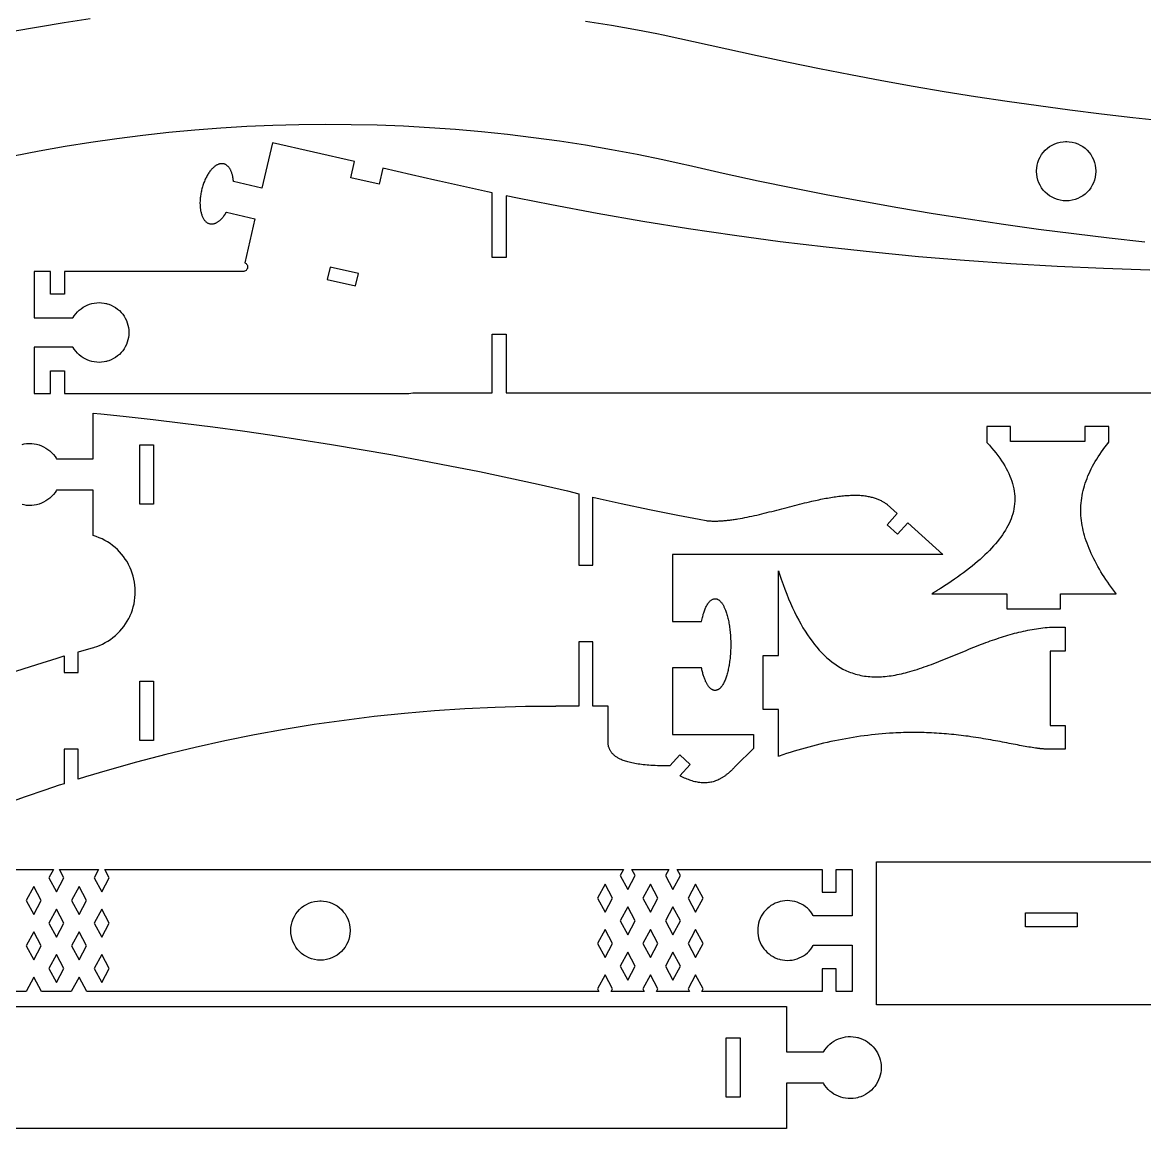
# Model space of a CAD drawing. Extents: x 0 to 398, y 0 to 295.
# Drawn here: x 108.5 to 257.1, y 0.3 to 146.8 of the extents above; entities that cross this region are included whole.
import ezdxf

# ---------------------------------------------------------------- set-up
doc = ezdxf.new("R2010")
doc.units = 0
doc.layers.get('0').update_dxf_attribs({"linetype": 'CONTINUOUS'})

msp = doc.modelspace()

# ---------------------------------------------------------------- linework, layer by layer
at = {"color": 0}
for points in [[(117.447, 147.214), (114.018, 146.706), (110.597, 146.144), (107.182, 145.531)], [(259.763, 133.677), (255.582, 134.124), (251.406, 134.609), (247.233, 135.13), (243.065, 135.687), (238.904, 136.281), (234.747, 136.912), (230.596, 137.578), (226.45, 138.282), (222.311, 139.021), (218.178, 139.797), (214.051, 140.608), (209.932, 141.457), (206.846, 142.115), (205.819, 142.342), (193.368, 145.076), (192.513, 145.246), (189.943, 145.728), (186.511, 146.328), (183.075, 146.874)], [(107.3, 129.101), (110.706, 129.759), (114.119, 130.361), (117.54, 130.907), (120.969, 131.396), (124.403, 131.828), (127.843, 132.204), (131.288, 132.524), (134.736, 132.788), (138.188, 132.994), (141.643, 133.145), (145.1, 133.238), (148.558, 133.275), (152.017, 133.256), (155.475, 133.18), (158.933, 133.047), (162.39, 132.858), (165.844, 132.611), (169.294, 132.308), (172.743, 131.949), (176.186, 131.532), (179.624, 131.059), (183.057, 130.529), (186.483, 129.942), (189.901, 129.298), (193.313, 128.597), (195.867, 128.036), (196.715, 127.84), (197.865, 127.573), (201.317, 126.796), (205.928, 125.796), (210.546, 124.84), (215.174, 123.929), (219.808, 123.061), (224.451, 122.237), (229.101, 121.458), (233.758, 120.722), (238.424, 120.032), (243.093, 119.385), (247.771, 118.783), (252.453, 118.225), (257.142, 117.712)], [(257.806, 113.954), (251.669, 114.151), (245.536, 114.426), (239.408, 114.78), (233.286, 115.211), (227.171, 115.72), (221.063, 116.307), (214.962, 116.972), (208.869, 117.715), (202.788, 118.535), (196.715, 119.433), (190.656, 120.409), (184.606, 121.462), (178.568, 122.592), (174.049, 123.488), (172.544, 123.8), (172.544, 115.619), (170.694, 115.619), (170.694, 124.187), (170.061, 124.321), (166.893, 125.006), (163.729, 125.711), (163.097, 125.856), (160.018, 126.565), (156.194, 127.449), (155.704, 125.325), (151.953, 126.191), (152.444, 128.316), (141.581, 130.827), (140.189, 124.802), (136.42, 125.672), (136.412, 125.781), (136.401, 125.888), (136.389, 125.994), (136.375, 126.097), (136.359, 126.199), (136.341, 126.299), (136.321, 126.397), (136.299, 126.493), (136.275, 126.587), (136.249, 126.678), (136.222, 126.768), (136.193, 126.855), (136.161, 126.939), (136.128, 127.021), (136.094, 127.101), (136.057, 127.177), (136.019, 127.251), (135.979, 127.322), (135.938, 127.391), (135.895, 127.456), (135.85, 127.519), (135.803, 127.578), (135.755, 127.634), (135.706, 127.687), (135.655, 127.736), (135.602, 127.782), (135.548, 127.825), (135.493, 127.864), (135.436, 127.9), (135.377, 127.932), (135.316, 127.961), (135.254, 127.985), (135.191, 128.005), (135.127, 128.021), (135.062, 128.033), (134.996, 128.042), (134.93, 128.045), (134.863, 128.046), (134.795, 128.042), (134.727, 128.034), (134.658, 128.022), (134.59, 128.007), (134.52, 127.987), (134.451, 127.964), (134.381, 127.938), (134.312, 127.907), (134.242, 127.873), (134.172, 127.836), (134.103, 127.795), (134.033, 127.75), (133.964, 127.702), (133.896, 127.65), (133.827, 127.595), (133.759, 127.537), (133.692, 127.475), (133.625, 127.411), (133.559, 127.343), (133.494, 127.271), (133.429, 127.197), (133.366, 127.119), (133.303, 127.038), (133.228, 126.936), (133.154, 126.829), (133.082, 126.718), (133.012, 126.603), (132.943, 126.485), (132.877, 126.363), (132.812, 126.238), (132.749, 126.11), (132.688, 125.979), (132.629, 125.845), (132.573, 125.709), (132.518, 125.571), (132.466, 125.431), (132.417, 125.289), (132.369, 125.145), (132.324, 125), (132.282, 124.853), (132.242, 124.706), (132.205, 124.557), (132.171, 124.408), (132.139, 124.258), (132.11, 124.108), (132.084, 123.958), (132.061, 123.809), (132.041, 123.659), (132.025, 123.51), (132.011, 123.362), (132.001, 123.214), (131.993, 123.068), (131.99, 122.923), (131.989, 122.793), (131.991, 122.665), (131.996, 122.538), (132.004, 122.413), (132.014, 122.291), (132.026, 122.17), (132.041, 122.052), (132.059, 121.935), (132.079, 121.821), (132.102, 121.71), (132.127, 121.601), (132.155, 121.495), (132.184, 121.392), (132.217, 121.292), (132.251, 121.195), (132.288, 121.101), (132.327, 121.01), (132.368, 120.923), (132.412, 120.839), (132.458, 120.759), (132.505, 120.682), (132.555, 120.61), (132.607, 120.541), (132.661, 120.477), (132.717, 120.417), (132.775, 120.361), (132.835, 120.309), (132.897, 120.262), (132.961, 120.22), (133.027, 120.182), (133.094, 120.149), (133.155, 120.125), (133.216, 120.104), (133.278, 120.088), (133.342, 120.075), (133.406, 120.066), (133.47, 120.061), (133.535, 120.06), (133.601, 120.062), (133.667, 120.069), (133.734, 120.078), (133.801, 120.092), (133.869, 120.109), (133.936, 120.13), (134.004, 120.154), (134.072, 120.182), (134.14, 120.213), (134.208, 120.248), (134.276, 120.286), (134.344, 120.328), (134.412, 120.372), (134.479, 120.42), (134.546, 120.472), (134.612, 120.526), (134.679, 120.584), (134.744, 120.645), (134.809, 120.709), (134.873, 120.776), (134.937, 120.846), (135, 120.919), (135.062, 120.995), (135.077, 121.014), (135.092, 121.033), (135.107, 121.052), (135.121, 121.072), (135.136, 121.091), (135.151, 121.111), (135.165, 121.131), (135.18, 121.151), (135.194, 121.171), (135.209, 121.191), (135.223, 121.212), (135.238, 121.233), (135.252, 121.253), (135.266, 121.274), (135.28, 121.295), (135.295, 121.317), (135.309, 121.338), (135.323, 121.359), (135.337, 121.381), (135.35, 121.403), (135.364, 121.425), (135.378, 121.447), (135.392, 121.469), (135.406, 121.492), (135.419, 121.514), (135.432, 121.537), (135.446, 121.559), (135.459, 121.582), (135.473, 121.605), (135.486, 121.629), (135.486, 121.629), (139.256, 120.758), (137.909, 114.924), (137.934, 114.915), (138.005, 114.878), (138.09, 114.818), (138.162, 114.744), (138.22, 114.66), (138.263, 114.567), (138.29, 114.468), (138.299, 114.364), (138.294, 114.284), (138.29, 114.258), (138.285, 114.231), (138.262, 114.154), (138.217, 114.06), (138.157, 113.976), (138.085, 113.904), (138.001, 113.846), (137.908, 113.802), (137.807, 113.774), (137.727, 113.765), (137.701, 113.765), (114.043, 113.765), (114.043, 110.765), (112.193, 110.765), (112.193, 113.765), (110.043, 113.765), (110.043, 107.615), (115.161, 107.615), (115.202, 107.688), (115.337, 107.901), (115.533, 108.167), (115.748, 108.414), (115.981, 108.64), (116.231, 108.845), (116.495, 109.028), (116.772, 109.189), (117.062, 109.327), (117.361, 109.441), (117.669, 109.531), (117.983, 109.595), (118.304, 109.634), (118.629, 109.646), (118.956, 109.632), (119.284, 109.589), (119.531, 109.54), (119.612, 109.519), (119.693, 109.498), (119.933, 109.421), (120.24, 109.298), (120.533, 109.152), (120.811, 108.983), (121.072, 108.793), (121.316, 108.583), (121.541, 108.355), (121.747, 108.11), (121.932, 107.849), (122.097, 107.574), (122.238, 107.285), (122.356, 106.985), (122.45, 106.673), (122.518, 106.353), (122.56, 106.025), (122.574, 105.773), (122.574, 105.69), (122.574, 105.606), (122.56, 105.355), (122.518, 105.026), (122.45, 104.706), (122.356, 104.395), (122.238, 104.094), (122.097, 103.806), (121.932, 103.53), (121.747, 103.269), (121.541, 103.024), (121.316, 102.796), (121.072, 102.587), (120.811, 102.397), (120.533, 102.228), (120.24, 102.081), (119.933, 101.958), (119.693, 101.882), (119.612, 101.861), (119.531, 101.84), (119.284, 101.79), (118.956, 101.748), (118.629, 101.733), (118.304, 101.746), (117.983, 101.784), (117.669, 101.849), (117.361, 101.938), (117.062, 102.052), (116.772, 102.19), (116.495, 102.351), (116.231, 102.534), (115.981, 102.739), (115.748, 102.966), (115.533, 103.212), (115.337, 103.479), (115.202, 103.692), (115.161, 103.765), (110.043, 103.765), (110.043, 97.6147), (112.193, 97.6147), (112.193, 100.615), (114.043, 100.615), (114.043, 97.6147), (159.672, 97.6147), (160.172, 97.7147), (170.694, 97.7147), (170.694, 105.469), (172.544, 105.469), (172.544, 97.7147), (270.165, 97.7147)], [(108.434, 90.8714), (108.688, 90.9253), (109.025, 90.9728), (109.362, 90.9919), (109.696, 90.9836), (110.026, 90.9483), (110.352, 90.8867), (110.67, 90.7993), (110.98, 90.6868), (111.28, 90.5499), (111.568, 90.3893), (111.844, 90.2054), (112.104, 89.999), (112.349, 89.7708), (112.575, 89.5212), (112.783, 89.2511), (112.926, 89.0353), (112.969, 88.961), (117.851, 88.961), (117.851, 95.0092), (118.842, 94.9112), (121.813, 94.6017), (125.771, 94.1626), (129.726, 93.6921), (133.675, 93.1901), (137.621, 92.6568), (141.563, 92.0921), (145.499, 91.4961), (149.429, 90.8687), (153.356, 90.2101), (157.276, 89.5203), (161.193, 88.7993), (165.103, 88.0471), (169.006, 87.2638), (172.904, 86.4493), (176.796, 85.6036), (179.71, 84.9501), (180.681, 84.7271), (182.197, 84.3108), (182.197, 74.8703), (184.047, 74.8703), (184.047, 83.8636), (184.982, 83.656), (187.788, 83.0478), (191.535, 82.2614), (195.288, 81.5049), (198.106, 80.956), (199.046, 80.7779), (199.168, 80.7651), (199.29, 80.754), (199.414, 80.7443), (199.539, 80.7361), (199.665, 80.7296), (199.793, 80.7244), (199.924, 80.7208), (200.054, 80.7188), (200.186, 80.7181), (200.319, 80.7188), (200.454, 80.7208), (200.589, 80.7243), (200.726, 80.7293), (200.865, 80.7356), (201.004, 80.7431), (201.146, 80.7519), (201.288, 80.7622), (201.431, 80.7738), (201.575, 80.7865), (201.719, 80.8006), (201.867, 80.8158), (202.014, 80.8324), (202.163, 80.85), (202.313, 80.8689), (202.462, 80.889), (202.615, 80.9101), (202.768, 80.9325), (202.922, 80.9558), (203.076, 80.9804), (203.232, 81.006), (203.538, 81.0588), (203.847, 81.1153), (204.16, 81.1753), (204.475, 81.2386), (204.793, 81.3049), (205.114, 81.374), (205.436, 81.446), (205.763, 81.5203), (206.089, 81.5968), (206.418, 81.6754), (206.749, 81.7557), (207.081, 81.8376), (207.413, 81.921), (207.746, 82.0054), (208.081, 82.091), (208.415, 82.1771), (208.751, 82.2639), (209.086, 82.351), (209.422, 82.4382), (209.757, 82.5253), (210.092, 82.6121), (210.425, 82.6983), (210.758, 82.7839), (211.09, 82.8685), (211.421, 82.9519), (211.75, 83.034), (212.076, 83.1146), (212.403, 83.1932), (212.725, 83.2699), (213.046, 83.3444), (213.283, 83.3982), (213.519, 83.4504), (213.753, 83.5011), (213.985, 83.5501), (214.215, 83.5976), (214.443, 83.6433), (214.669, 83.6872), (214.894, 83.7296), (215.117, 83.77), (215.337, 83.8086), (215.557, 83.8453), (215.772, 83.8801), (215.987, 83.9129), (216.199, 83.9439), (216.408, 83.9728), (216.615, 83.9994), (216.821, 84.0242), (217.024, 84.0467), (217.222, 84.0671), (217.421, 84.0853), (217.615, 84.1013), (217.807, 84.1149), (217.996, 84.1261), (218.182, 84.135), (218.365, 84.1415), (218.546, 84.1457), (218.724, 84.1472), (218.899, 84.1464), (219.071, 84.1429), (219.239, 84.1369), (219.408, 84.1279), (219.574, 84.1163), (219.736, 84.1018), (219.894, 84.0847), (220.05, 84.065), (220.203, 84.0429), (220.351, 84.0183), (220.497, 83.9914), (220.639, 83.9624), (220.778, 83.9311), (220.914, 83.8978), (221.047, 83.8625), (221.176, 83.8253), (221.303, 83.7864), (221.426, 83.7457), (221.547, 83.7033), (221.664, 83.6596), (221.779, 83.6143), (221.89, 83.5678), (221.999, 83.5199), (222.104, 83.4708), (222.207, 83.4207), (222.307, 83.3696), (222.404, 83.3175), (222.497, 83.2646), (222.589, 83.2108), (222.678, 83.1565), (222.764, 83.1017), (222.846, 83.0463), (222.926, 82.9906), (223.004, 82.9344), (223.004, 82.9343), (223.006, 82.9343), (223.006, 82.9342), (223.006, 82.934), (223.006, 82.934), (223.006, 82.9339), (223.006, 82.9338), (223.006, 82.9336), (223.006, 82.9336), (223.006, 82.9335), (223.006, 82.9333), (223.007, 82.9332), (223.007, 82.9332), (223.007, 82.9331), (223.007, 82.9329), (223.007, 82.9328), (223.007, 82.9328), (223.007, 82.9326), (223.007, 82.9325), (223.007, 82.9324), (223.007, 82.9324), (223.007, 82.9322), (223.008, 82.9321), (224.368, 81.705), (223.029, 80.2197), (224.403, 78.9808), (225.742, 80.466), (230.378, 76.285), (194.569, 76.285), (194.569, 67.435), (198.432, 67.435), (198.468, 67.6053), (198.504, 67.7718), (198.543, 67.9344), (198.583, 68.0932), (198.626, 68.2479), (198.669, 68.3983), (198.715, 68.5446), (198.763, 68.6863), (198.811, 68.8233), (198.862, 68.9558), (198.914, 69.0835), (198.968, 69.2061), (199.022, 69.3238), (199.079, 69.4363), (199.136, 69.5433), (199.196, 69.645), (199.256, 69.7411), (199.317, 69.8317), (199.381, 69.9163), (199.443, 69.995), (199.508, 70.0678), (199.575, 70.1342), (199.642, 70.1944), (199.71, 70.2483), (199.778, 70.2956), (199.849, 70.3361), (199.918, 70.37), (199.99, 70.3968), (200.063, 70.4167), (200.135, 70.4294), (200.189, 70.434), (200.243, 70.4349), (200.297, 70.4317), (200.35, 70.4246), (200.403, 70.4136), (200.456, 70.3989), (200.508, 70.3804), (200.56, 70.3582), (200.611, 70.3324), (200.663, 70.3028), (200.714, 70.2697), (200.764, 70.2332), (200.814, 70.1931), (200.862, 70.1496), (200.911, 70.1025), (200.96, 70.0522), (201.007, 69.9986), (201.054, 69.9418), (201.101, 69.8817), (201.147, 69.8185), (201.192, 69.7519), (201.236, 69.6825), (201.281, 69.61), (201.324, 69.5344), (201.365, 69.456), (201.407, 69.3746), (201.449, 69.2903), (201.489, 69.2032), (201.528, 69.1133), (201.567, 69.0207), (201.604, 68.9254), (201.656, 68.7896), (201.704, 68.6487), (201.751, 68.5029), (201.797, 68.3524), (201.84, 68.1974), (201.882, 68.0379), (201.922, 67.8744), (201.96, 67.7071), (201.996, 67.5361), (202.031, 67.3617), (202.063, 67.1839), (202.093, 67.0031), (202.121, 66.8194), (202.147, 66.6331), (202.172, 66.4443), (202.194, 66.2533), (202.214, 66.0603), (202.233, 65.8656), (202.249, 65.669), (202.263, 65.4713), (202.274, 65.2722), (202.283, 65.0722), (202.292, 64.8715), (202.296, 64.6701), (202.299, 64.4685), (202.3, 64.2667), (202.297, 64.0649), (202.294, 63.8633), (202.288, 63.6622), (202.279, 63.4618), (202.268, 63.2624), (202.254, 63.071), (202.24, 62.8811), (202.222, 62.6931), (202.203, 62.5068), (202.182, 62.3226), (202.158, 62.1407), (202.133, 61.961), (202.107, 61.7838), (202.078, 61.6093), (202.046, 61.4375), (202.014, 61.2688), (201.979, 61.1031), (201.943, 60.9406), (201.904, 60.7815), (201.865, 60.626), (201.824, 60.4743), (201.781, 60.3264), (201.736, 60.1824), (201.69, 60.0426), (201.643, 59.9072), (201.594, 59.7763), (201.543, 59.6499), (201.492, 59.5283), (201.439, 59.4117), (201.383, 59.3001), (201.328, 59.1938), (201.271, 59.0928), (201.212, 58.9974), (201.153, 58.9075), (201.092, 58.8236), (201.051, 58.7718), (201.01, 58.7225), (200.968, 58.6757), (200.926, 58.6317), (200.883, 58.5901), (200.839, 58.5514), (200.796, 58.5151), (200.751, 58.4815), (200.707, 58.4507), (200.661, 58.4226), (200.615, 58.3971), (200.569, 58.3744), (200.524, 58.3544), (200.478, 58.3372), (200.431, 58.3228), (200.385, 58.3111), (200.337, 58.3022), (200.292, 58.2961), (200.244, 58.2929), (200.197, 58.2925), (200.151, 58.295), (200.104, 58.3004), (200.058, 58.3086), (200.011, 58.3197), (199.965, 58.3337), (199.919, 58.3507), (199.874, 58.3707), (199.829, 58.3936), (199.783, 58.4194), (199.739, 58.4482), (199.683, 58.489), (199.628, 58.534), (199.574, 58.5835), (199.519, 58.6369), (199.467, 58.6947), (199.414, 58.7565), (199.362, 58.8224), (199.311, 58.8921), (199.261, 58.9657), (199.211, 59.0431), (199.164, 59.1242), (199.115, 59.209), (199.069, 59.2974), (199.024, 59.3894), (198.979, 59.4847), (198.935, 59.5836), (198.892, 59.6857), (198.85, 59.7911), (198.81, 59.8996), (198.769, 60.0114), (198.731, 60.1261), (198.693, 60.2437), (198.657, 60.3644), (198.621, 60.4881), (198.586, 60.6143), (198.553, 60.7433), (198.521, 60.8749), (198.49, 61.0092), (198.461, 61.1458), (198.432, 61.285), (194.569, 61.285), (194.569, 52.435), (205.318, 52.435), (205.318, 50.6163), (202.976, 48.3083), (202.904, 48.2285), (202.904, 48.2285), (202.832, 48.1497), (202.761, 48.0724), (202.689, 47.9961), (202.617, 47.9213), (202.543, 47.8476), (202.471, 47.7753), (202.397, 47.7042), (202.324, 47.6344), (202.25, 47.5661), (202.176, 47.499), (202.103, 47.4333), (202.028, 47.3689), (201.953, 47.306), (201.878, 47.2443), (201.803, 47.184), (201.728, 47.1253), (201.651, 47.0678), (201.576, 47.0118), (201.5, 46.9572), (201.424, 46.9042), (201.346, 46.8525), (201.269, 46.8022), (201.192, 46.7535), (201.114, 46.7063), (201.036, 46.6604), (200.958, 46.6163), (200.879, 46.5735), (200.801, 46.5322), (200.722, 46.4926), (200.572, 46.4224), (200.422, 46.3581), (200.271, 46.2999), (200.118, 46.2479), (199.964, 46.2021), (199.81, 46.1622), (199.654, 46.1283), (199.497, 46.1003), (199.34, 46.0782), (199.181, 46.0618), (199.021, 46.0512), (198.861, 46.0464), (198.699, 46.0471), (198.536, 46.0533), (198.374, 46.0651), (198.208, 46.0824), (198.043, 46.1049), (197.878, 46.1328), (197.711, 46.166), (197.543, 46.2043), (197.375, 46.2478), (197.206, 46.2964), (197.035, 46.35), (196.864, 46.4086), (196.692, 46.4721), (196.519, 46.5404), (196.347, 46.6136), (196.172, 46.6915), (195.999, 46.774), (195.824, 46.8611), (195.647, 46.9529), (195.644, 46.9543), (195.642, 46.9558), (195.639, 46.9574), (195.631, 46.9619), (195.628, 46.9633), (195.622, 46.9664), (195.619, 46.9679), (195.61, 46.9725), (195.607, 46.9739), (195.599, 46.9785), (195.596, 46.9799), (195.587, 46.9844), (195.585, 46.986), (195.576, 46.9906), (195.574, 46.9919), (195.565, 46.9965), (195.563, 46.9981), (195.56, 46.9994), (196.913, 48.5003), (195.539, 49.7393), (194.228, 48.2856), (194.226, 48.2857), (194.218, 48.2857), (194.217, 48.2857), (194.208, 48.2857), (194.207, 48.2857), (194.199, 48.2857), (194.197, 48.2858), (194.193, 48.2858), (193.856, 48.2888), (193.526, 48.2936), (193.207, 48.3008), (192.896, 48.31), (192.593, 48.3214), (192.299, 48.3347), (192.014, 48.3501), (191.737, 48.3675), (191.468, 48.3871), (191.208, 48.4086), (190.956, 48.4321), (190.711, 48.4576), (190.475, 48.485), (190.246, 48.5144), (190.025, 48.5458), (189.811, 48.5792), (189.606, 48.6144), (189.407, 48.6515), (189.215, 48.6906), (189.031, 48.7315), (188.853, 48.7743), (188.682, 48.8189), (188.518, 48.8654), (188.36, 48.9138), (188.21, 48.9637), (188.065, 49.0157), (187.926, 49.0694), (187.794, 49.1249), (187.669, 49.1821), (187.549, 49.2411), (187.457, 49.2897), (187.368, 49.3393), (187.283, 49.3901), (187.201, 49.4419), (187.124, 49.495), (187.049, 49.5492), (186.976, 49.6043), (186.908, 49.6604), (186.842, 49.7178), (186.779, 49.776), (186.719, 49.8353), (186.663, 49.8956), (186.608, 49.9569), (186.557, 50.0192), (186.508, 50.0825), (186.462, 50.1467), (186.419, 50.2118), (186.378, 50.2779), (186.339, 50.345), (186.303, 50.4129), (186.268, 50.4817), (186.236, 50.5514), (186.206, 50.6219), (186.178, 50.6933), (186.151, 50.7656), (186.128, 50.8386), (186.106, 50.9126), (186.085, 50.9874), (186.067, 51.0628), (186.049, 51.139), (186.047, 51.1468), (186.047, 56.185), (184.047, 56.185), (184.047, 64.7203), (182.197, 64.7203), (182.197, 56.185), (179.124, 56.185), (179.124, 56.1762), (178.118, 56.1765), (175.101, 56.1394), (171.083, 56.0265), (167.071, 55.8374), (163.065, 55.5724), (159.065, 55.2315), (155.074, 54.8151), (151.092, 54.3233), (147.121, 53.7562), (143.161, 53.1139), (139.214, 52.3968), (135.279, 51.6049), (131.36, 50.7382), (127.457, 49.7971), (123.57, 48.7818), (119.701, 47.6924), (116.811, 46.8289), (115.851, 46.5289), (115.851, 50.4979), (114.001, 50.4979), (114.001, 45.9413), (113.353, 45.7321), (111.414, 45.0882), (108.839, 44.2019), (106.276, 43.2828)], [(106.752, 60.5588), (110.367, 61.734), (113.09, 62.5779), (114.001, 62.8492), (114.001, 60.6479), (115.851, 60.6479), (115.851, 63.3914), (116.022, 63.4407), (117.734, 63.926), (117.906, 63.9737), (118.006, 64.0036), (118.303, 64.1042), (118.691, 64.255), (119.069, 64.4258), (119.435, 64.6161), (119.79, 64.8249), (120.133, 65.0521), (120.463, 65.2967), (120.779, 65.5583), (121.081, 65.8362), (121.367, 66.1303), (121.638, 66.4393), (121.893, 66.7631), (122.131, 67.1008), (122.351, 67.4521), (122.552, 67.8164), (122.692, 68.0976), (122.735, 68.1929), (122.778, 68.2882), (122.897, 68.5787), (123.037, 68.9707), (123.155, 69.3681), (123.252, 69.7696), (123.327, 70.1746), (123.38, 70.5824), (123.411, 70.9917), (123.42, 71.4018), (123.408, 71.8119), (123.374, 72.221), (123.318, 72.6283), (123.24, 73.0328), (123.14, 73.4338), (123.019, 73.8301), (122.876, 74.221), (122.755, 74.5107), (122.711, 74.6057), (122.668, 74.7007), (122.526, 74.9808), (122.322, 75.3436), (122.099, 75.6932), (121.859, 76.0293), (121.602, 76.3513), (121.329, 76.6583), (121.04, 76.9501), (120.736, 77.226), (120.418, 77.4853), (120.087, 77.7275), (119.742, 77.9519), (119.386, 78.1583), (119.018, 78.3457), (118.639, 78.5139), (118.25, 78.6619), (117.952, 78.7603), (117.851, 78.7894), (117.851, 84.811), (112.969, 84.811), (112.926, 84.7367), (112.783, 84.5208), (112.575, 84.2507), (112.349, 84.0011), (112.104, 83.7729), (111.844, 83.5665), (111.568, 83.3826), (111.28, 83.2219), (110.98, 83.0851), (110.67, 82.9728), (110.352, 82.8854), (110.026, 82.8236), (109.696, 82.7883), (109.362, 82.78), (109.025, 82.7992), (108.688, 82.8467), (108.434, 82.9006)], [(107.373, 34.569), (112.565, 34.569), (111.973, 33.4743), (112.969, 31.6319), (113.965, 33.4743), (113.373, 34.569), (118.565, 34.569), (117.973, 33.4743), (118.969, 31.6319), (119.965, 33.4743), (119.373, 34.569), (188.085, 34.569), (187.654, 33.7703), (188.65, 31.9279), (189.646, 33.7703), (189.214, 34.569), (194.086, 34.569), (193.654, 33.7703), (194.65, 31.9279), (195.646, 33.7703), (195.214, 34.569), (214.4, 34.569), (214.4, 31.569), (216.25, 31.569), (216.25, 34.569), (218.4, 34.569), (218.4, 28.419), (213.281, 28.419), (213.24, 28.4922), (213.106, 28.7049), (212.91, 28.9714), (212.694, 29.2182), (212.461, 29.4443), (212.211, 29.6494), (211.947, 29.8328), (211.671, 29.9936), (211.381, 30.1312), (211.082, 30.2453), (210.774, 30.3349), (210.46, 30.3993), (210.139, 30.4381), (209.814, 30.4506), (209.486, 30.436), (209.158, 30.3938), (208.911, 30.3442), (208.831, 30.3232), (208.75, 30.3021), (208.51, 30.2253), (208.203, 30.1025), (207.91, 29.956), (207.632, 29.7872), (207.371, 29.5972), (207.126, 29.3876), (206.901, 29.1596), (206.696, 28.9144), (206.51, 28.6535), (206.346, 28.3781), (206.204, 28.0893), (206.086, 27.7889), (205.993, 27.4778), (205.925, 27.1574), (205.883, 26.829), (205.869, 26.5778), (205.869, 26.494), (205.869, 26.4103), (205.883, 26.159), (205.925, 25.8307), (205.993, 25.5104), (206.086, 25.1993), (206.204, 24.8987), (206.346, 24.6101), (206.51, 24.3346), (206.696, 24.0736), (206.901, 23.8285), (207.126, 23.6004), (207.371, 23.3908), (207.632, 23.2008), (207.91, 23.0321), (208.203, 22.8856), (208.51, 22.7628), (208.75, 22.686), (208.831, 22.6649), (208.911, 22.6439), (209.158, 22.5943), (209.486, 22.5521), (209.814, 22.5375), (210.139, 22.55), (210.46, 22.5888), (210.774, 22.6533), (211.082, 22.7428), (211.381, 22.8568), (211.671, 22.9946), (211.947, 23.1553), (212.211, 23.3386), (212.461, 23.5438), (212.694, 23.7699), (212.91, 24.0167), (213.106, 24.2832), (213.24, 24.4958), (213.281, 24.569), (218.4, 24.569), (218.4, 18.419), (216.25, 18.419), (216.25, 21.419), (214.4, 21.419), (214.4, 18.419), (198.456, 18.419), (198.646, 18.7703), (197.65, 20.6125), (197.65, 20.6125), (196.654, 18.7703), (196.843, 18.419), (192.456, 18.419), (192.646, 18.7703), (191.65, 20.6125), (190.654, 18.7703), (190.843, 18.419), (186.456, 18.419), (186.646, 18.7703), (185.65, 20.6125), (184.654, 18.7703), (184.843, 18.419), (116.995, 18.419), (115.969, 20.3165), (114.943, 18.419), (110.995, 18.419), (109.969, 20.3165), (108.943, 18.419), (84.9807, 18.419)], [(259.175, 16.6707), (221.599, 16.6707), (221.599, 35.6019), (259.175, 35.6019)], [(5.19797, 16.419), (209.693, 16.419), (209.693, 10.419), (214.575, 10.419), (214.618, 10.4934), (214.761, 10.7092), (214.968, 10.9793), (215.196, 11.2288), (215.44, 11.4571), (215.7, 11.6635), (215.975, 11.8473), (216.264, 12.008), (216.564, 12.1448), (216.874, 12.2573), (217.192, 12.3446), (217.518, 12.4063), (217.849, 12.4416), (218.182, 12.45), (218.519, 12.4308), (218.857, 12.3833), (219.11, 12.3295), (219.193, 12.3069), (219.276, 12.2844), (219.522, 12.2028), (219.836, 12.0733), (220.138, 11.9199), (220.421, 11.7437), (220.689, 11.5461), (220.938, 11.3286), (221.168, 11.0923), (221.379, 10.8387), (221.569, 10.569), (221.736, 10.2846), (221.881, 9.98682), (222.001, 9.67703), (222.097, 9.3565), (222.167, 9.02664), (222.21, 8.68864), (222.224, 8.43018), (222.224, 8.34397), (222.224, 8.25782), (222.21, 7.99935), (222.167, 7.6614), (222.097, 7.33149), (222.001, 7.01101), (221.881, 6.70117), (221.736, 6.40343), (221.569, 6.11908), (221.379, 5.84939), (221.168, 5.59576), (220.938, 5.35949), (220.689, 5.14193), (220.421, 4.94433), (220.138, 4.76818), (219.836, 4.61469), (219.522, 4.48525), (219.276, 4.40365), (219.193, 4.38108), (219.11, 4.35856), (218.857, 4.30474), (218.519, 4.25726), (218.182, 4.23807), (217.849, 4.24642), (217.518, 4.28174), (217.192, 4.34343), (216.874, 4.43078), (216.564, 4.54324), (216.264, 4.68007), (215.975, 4.84076), (215.7, 5.02458), (215.44, 5.23096), (215.196, 5.45921), (214.968, 5.70871), (214.761, 5.97889), (214.618, 6.19467), (214.575, 6.26899), (209.693, 6.26899), (209.693, 0.26899), (5.19797, 0.26899)]]:
    msp.add_lwpolyline(points, dxfattribs=at)
for points in [[(242.815, 127.052), (242.815, 127.152), (242.835, 127.453), (242.894, 127.843), (242.992, 128.219), (243.124, 128.579), (243.289, 128.922), (243.485, 129.246), (243.711, 129.548), (243.965, 129.827), (244.243, 130.08), (244.546, 130.306), (244.869, 130.503), (245.213, 130.668), (245.574, 130.8), (245.949, 130.897), (246.339, 130.956), (246.64, 130.977), (246.74, 130.977), (246.84, 130.977), (247.142, 130.956), (247.531, 130.897), (247.907, 130.8), (248.268, 130.668), (248.611, 130.503), (248.935, 130.306), (249.236, 130.08), (249.515, 129.827), (249.769, 129.548), (249.994, 129.246), (250.192, 128.922), (250.357, 128.579), (250.489, 128.219), (250.585, 127.843), (250.644, 127.453), (250.665, 127.152), (250.665, 127.052), (250.665, 126.951), (250.644, 126.65), (250.585, 126.261), (250.489, 125.884), (250.357, 125.524), (250.192, 125.181), (249.994, 124.857), (249.769, 124.555), (249.515, 124.276), (249.236, 124.023), (248.935, 123.797), (248.611, 123.6), (248.268, 123.435), (247.907, 123.303), (247.531, 123.206), (247.142, 123.147), (246.84, 123.127), (246.74, 123.127), (246.64, 123.127), (246.339, 123.147), (245.949, 123.206), (245.574, 123.303), (245.213, 123.435), (244.869, 123.6), (244.546, 123.797), (244.243, 124.023), (243.965, 124.276), (243.711, 124.555), (243.485, 124.857), (243.289, 125.181), (243.124, 125.524), (242.992, 125.884), (242.894, 126.261), (242.835, 126.65), (242.815, 126.951), (242.815, 127.052)], [(149.221, 114.353), (148.844, 112.726), (152.596, 111.859), (152.971, 113.487), (149.221, 114.353)], [(228.942, 71.0836), (238.856, 71.0836), (238.856, 69.0836), (246.006, 69.0836), (246.006, 71.0836), (253.361, 71.0836), (253.357, 71.0875), (253.354, 71.0915), (253.339, 71.1117), (253.336, 71.1157), (253.333, 71.1196), (253.321, 71.1357), (253.318, 71.1397), (253.303, 71.1597), (253.3, 71.1638), (253.285, 71.1839), (253.281, 71.1879), (253.275, 71.196), (253.272, 71.1999), (253.269, 71.2039), (253.004, 71.5572), (252.746, 71.9099), (252.494, 72.2617), (252.25, 72.6128), (252.013, 72.9631), (251.783, 73.3125), (251.561, 73.6612), (251.346, 74.0092), (251.139, 74.3561), (250.939, 74.7024), (250.747, 75.0479), (250.563, 75.3924), (250.388, 75.7361), (250.219, 76.0789), (250.058, 76.4208), (249.907, 76.7618), (249.764, 77.1019), (249.629, 77.4411), (249.503, 77.7793), (249.385, 78.1167), (249.275, 78.4531), (249.175, 78.7883), (249.083, 79.1228), (249.001, 79.4563), (248.928, 79.7886), (248.864, 80.12), (248.808, 80.4504), (248.763, 80.7797), (248.726, 81.1081), (248.7, 81.4353), (248.683, 81.7717), (248.676, 82.1071), (248.681, 82.4414), (248.694, 82.7747), (248.718, 83.1069), (248.751, 83.4382), (248.796, 83.7683), (248.85, 84.0975), (248.914, 84.4258), (248.987, 84.7531), (249.069, 85.0793), (249.162, 85.4047), (249.265, 85.729), (249.376, 86.0525), (249.497, 86.375), (249.626, 86.6967), (249.765, 87.0174), (249.914, 87.3372), (250.069, 87.6563), (250.236, 87.9743), (250.41, 88.2917), (250.593, 88.6081), (250.785, 88.9236), (250.985, 89.2383), (251.193, 89.5524), (251.41, 89.8656), (251.635, 90.1779), (251.868, 90.4896), (252.108, 90.8004), (252.358, 91.1104), (252.358, 91.1111), (252.36, 91.1125), (252.36, 91.1132), (252.361, 91.1139), (252.361, 91.1146), (252.361, 91.1153), (252.362, 91.116), (252.362, 91.1167), (252.364, 91.1181), (252.365, 91.1187), (252.365, 91.1194), (252.365, 91.1201), (252.367, 91.1208), (252.367, 91.1215), (252.368, 91.1222), (252.368, 91.1229), (252.368, 91.1235), (252.369, 91.125), (252.371, 91.1257), (252.371, 91.1262), (252.371, 91.1269), (252.372, 91.1278), (252.372, 91.1285), (252.374, 91.129), (252.374, 91.1304), (252.375, 91.1311), (252.375, 91.1318), (252.375, 93.2336), (249.225, 93.2336), (249.225, 91.2336), (239.375, 91.2336), (239.375, 93.2336), (236.225, 93.2336), (236.225, 91.1289), (236.226, 91.1282), (236.226, 91.1275), (236.228, 91.1268), (236.228, 91.126), (236.229, 91.1253), (236.229, 91.1246), (236.231, 91.1239), (236.231, 91.1232), (236.232, 91.1224), (236.232, 91.1217), (236.233, 91.121), (236.233, 91.1203), (236.235, 91.1196), (236.235, 91.1187), (236.235, 91.1181), (236.236, 91.1174), (236.236, 91.1167), (236.237, 91.116), (236.237, 91.1151), (236.239, 91.1144), (236.239, 91.1137), (236.24, 91.1131), (236.24, 91.1124), (236.242, 91.1117), (236.242, 91.1108), (236.243, 91.1101), (236.243, 91.1094), (236.244, 91.1081), (236.246, 91.1072), (236.561, 90.764), (236.862, 90.4214), (237.151, 90.0792), (237.426, 89.7374), (237.689, 89.3962), (237.936, 89.0554), (238.169, 88.7153), (238.389, 88.3754), (238.594, 88.0361), (238.786, 87.6974), (238.963, 87.3589), (239.125, 87.0211), (239.274, 86.6836), (239.407, 86.3467), (239.525, 86.0101), (239.628, 85.674), (239.715, 85.3385), (239.789, 85.0032), (239.846, 84.6685), (239.889, 84.334), (239.915, 84.0003), (239.926, 83.6667), (239.921, 83.3336), (239.9, 83.001), (239.864, 82.6687), (239.81, 82.3368), (239.742, 82.0054), (239.656, 81.6743), (239.553, 81.3438), (239.435, 81.0135), (239.3, 80.6835), (239.164, 80.3856), (239.015, 80.0879), (238.853, 79.7904), (238.679, 79.4931), (238.493, 79.196), (238.293, 78.899), (238.082, 78.6022), (237.858, 78.3058), (237.624, 78.0094), (237.376, 77.7133), (237.117, 77.4174), (236.847, 77.1217), (236.565, 76.8261), (236.272, 76.5308), (235.968, 76.2357), (235.653, 75.9408), (235.326, 75.6461), (234.989, 75.3517), (234.642, 75.0574), (234.283, 74.7633), (233.915, 74.4694), (233.536, 74.1758), (233.147, 73.8825), (232.749, 73.5893), (232.34, 73.2963), (231.922, 73.0035), (231.494, 72.711), (231.058, 72.4186), (230.612, 72.1265), (230.157, 71.8347), (230.125, 71.8143), (230.092, 71.7939), (230.06, 71.7735), (230.028, 71.7531), (229.994, 71.7326), (229.931, 71.6918), (229.897, 71.6714), (229.865, 71.651), (229.8, 71.6101), (229.767, 71.5897), (229.701, 71.549), (229.668, 71.5286), (229.636, 71.5082), (229.603, 71.4878), (229.569, 71.4674), (229.536, 71.4469), (229.504, 71.4265), (229.471, 71.4063), (229.438, 71.3858), (229.404, 71.3654), (229.304, 71.3042), (229.271, 71.2838), (229.237, 71.2633), (229.204, 71.2431), (229.171, 71.2226), (229.136, 71.2022), (229.072, 71.1626), (229.065, 71.1588), (229.058, 71.1547), (228.981, 71.1072), (228.974, 71.1033), (228.967, 71.0994), (228.942, 71.0836)], [(124.001, 90.811), (125.851, 90.811), (125.851, 82.961), (124.001, 82.961), (124.001, 90.811)], [(244.471, 50.4993), (244.418, 50.4999), (244.367, 50.5008), (244.313, 50.5021), (244.258, 50.5038), (244.204, 50.5057), (244.149, 50.5081), (244.093, 50.5107), (244.036, 50.5138), (243.978, 50.5172), (243.919, 50.521), (243.861, 50.525), (243.801, 50.5294), (243.742, 50.5342), (243.681, 50.5393), (243.618, 50.5447), (243.556, 50.5506), (243.493, 50.5567), (243.429, 50.5631), (243.365, 50.5699), (243.3, 50.5769), (243.233, 50.5843), (243.167, 50.5921), (243.1, 50.6001), (243.032, 50.6085), (242.964, 50.6171), (242.894, 50.6261), (242.824, 50.6354), (242.753, 50.645), (242.682, 50.6549), (242.467, 50.686), (242.246, 50.7197), (242.018, 50.756), (241.785, 50.7946), (241.546, 50.8356), (241.303, 50.8785), (241.053, 50.9233), (240.799, 50.97), (240.537, 51.0183), (240.274, 51.0682), (240.003, 51.1194), (239.729, 51.1719), (239.449, 51.2254), (239.165, 51.28), (238.876, 51.3351), (238.585, 51.3911), (238.287, 51.4476), (237.986, 51.5044), (237.681, 51.5614), (237.372, 51.6186), (237.058, 51.6756), (236.743, 51.7325), (236.422, 51.789), (236.099, 51.845), (235.772, 51.9004), (235.442, 51.9551), (235.11, 52.0089), (234.774, 52.0615), (234.435, 52.1129), (234.092, 52.1631), (233.749, 52.2117), (233.436, 52.2539), (233.124, 52.2944), (232.808, 52.3335), (232.493, 52.3708), (232.174, 52.4064), (231.854, 52.4403), (231.533, 52.4725), (231.21, 52.5028), (230.886, 52.5314), (230.56, 52.5581), (230.233, 52.5828), (229.904, 52.6057), (229.575, 52.6267), (229.243, 52.6456), (228.911, 52.6624), (228.578, 52.6771), (228.243, 52.6899), (227.908, 52.7004), (227.571, 52.7088), (227.235, 52.7149), (226.896, 52.7188), (226.557, 52.7204), (226.217, 52.7197), (225.876, 52.7167), (225.535, 52.7112), (225.193, 52.7033), (224.85, 52.6931), (224.507, 52.6803), (224.164, 52.665), (223.819, 52.6471), (223.34, 52.6178), (222.858, 52.5836), (222.378, 52.5446), (221.896, 52.5008), (221.414, 52.4524), (220.931, 52.3992), (220.446, 52.3413), (219.962, 52.2788), (219.478, 52.2114), (218.992, 52.1396), (218.506, 52.0631), (218.019, 51.9821), (217.533, 51.8964), (217.046, 51.8061), (216.558, 51.7114), (216.071, 51.6121), (215.582, 51.5085), (215.093, 51.4001), (214.604, 51.2875), (214.115, 51.1704), (213.625, 51.0489), (213.136, 50.9229), (212.646, 50.7926), (212.156, 50.6581), (211.665, 50.519), (211.174, 50.3757), (210.683, 50.2282), (210.193, 50.0763), (209.701, 49.9201), (209.21, 49.7599), (208.719, 49.5953), (208.715, 49.5942), (208.71, 49.5918), (208.706, 49.5908), (208.699, 49.5885), (208.696, 49.5874), (208.693, 49.5862), (208.689, 49.5851), (208.686, 49.584), (208.679, 49.5818), (208.676, 49.5807), (208.672, 49.5796), (208.669, 49.5785), (208.667, 49.5774), (208.663, 49.5761), (208.66, 49.5751), (208.653, 49.5728), (208.65, 49.5717), (208.643, 49.5694), (208.64, 49.5683), (208.636, 49.5672), (208.633, 49.5661), (208.629, 49.565), (208.624, 49.5628), (208.619, 49.5617), (208.617, 49.5606), (208.617, 55.7706), (206.617, 55.7706), (206.617, 62.9207), (208.617, 62.9207), (208.617, 74.1315), (208.763, 73.6887), (208.994, 73.0024), (209.232, 72.3332), (209.474, 71.6811), (209.719, 71.0463), (209.971, 70.4288), (210.228, 69.8285), (210.489, 69.2456), (210.756, 68.6803), (211.028, 68.1324), (211.304, 67.6019), (211.586, 67.0893), (211.872, 66.5942), (212.164, 66.1168), (212.461, 65.6572), (212.763, 65.2156), (213.071, 64.7918), (213.383, 64.386), (213.7, 63.9982), (214.024, 63.6285), (214.351, 63.2768), (214.685, 62.9433), (215.024, 62.6282), (215.367, 62.3313), (215.717, 62.0528), (216.071, 61.7926), (216.431, 61.551), (216.796, 61.3279), (217.167, 61.1233), (217.543, 60.9375), (217.925, 60.7703), (218.149, 60.6815), (218.376, 60.5992), (218.604, 60.5233), (218.835, 60.4539), (219.067, 60.3906), (219.301, 60.3336), (219.538, 60.2826), (219.775, 60.2378), (220.015, 60.1989), (220.257, 60.1658), (220.501, 60.1386), (220.746, 60.1172), (220.993, 60.1015), (221.242, 60.0912), (221.493, 60.0867), (221.746, 60.0875), (222, 60.0936), (222.256, 60.1051), (222.513, 60.1218), (222.772, 60.1436), (223.033, 60.1704), (223.296, 60.2022), (223.56, 60.239), (223.826, 60.2806), (224.093, 60.3269), (224.362, 60.3781), (224.633, 60.4336), (224.906, 60.4939), (225.179, 60.5585), (225.456, 60.6275), (225.732, 60.7008), (226.04, 60.7869), (226.351, 60.8776), (226.664, 60.9728), (226.978, 61.0722), (227.293, 61.1756), (227.61, 61.2828), (227.928, 61.3933), (228.247, 61.5074), (228.568, 61.6244), (228.89, 61.7443), (229.213, 61.8669), (229.537, 61.9918), (229.862, 62.119), (230.19, 62.2482), (230.517, 62.379), (230.846, 62.5114), (231.175, 62.6451), (231.506, 62.7797), (231.836, 62.9154), (232.168, 63.0515), (232.5, 63.1882), (232.833, 63.3249), (233.167, 63.4615), (233.5, 63.5979), (233.835, 63.7339), (234.169, 63.869), (234.504, 64.0033), (234.839, 64.1364), (235.175, 64.2681), (235.511, 64.3981), (235.804, 64.5101), (236.097, 64.6206), (236.392, 64.7292), (236.685, 64.8357), (236.978, 64.9401), (237.272, 65.0424), (237.565, 65.1424), (237.858, 65.24), (238.151, 65.3353), (238.443, 65.4281), (238.736, 65.5182), (239.029, 65.6057), (239.321, 65.6904), (239.612, 65.7722), (239.904, 65.8513), (240.196, 65.9272), (240.486, 66), (240.778, 66.0697), (241.068, 66.1361), (241.357, 66.1993), (241.647, 66.2589), (241.936, 66.3151), (242.225, 66.3676), (242.513, 66.4165), (242.801, 66.4618), (243.089, 66.5031), (243.375, 66.5404), (243.661, 66.5738), (243.947, 66.6031), (244.232, 66.6282), (244.517, 66.649), (244.517, 66.649), (244.517, 66.649), (244.518, 66.649), (244.518, 66.6492), (244.519, 66.6492), (244.519, 66.6492), (246.597, 66.6492), (246.597, 63.4992), (244.597, 63.4992), (244.597, 53.6492), (246.597, 53.6492), (246.597, 50.4992), (244.522, 50.4992), (244.471, 50.4993)], [(124.001, 59.4979), (125.851, 59.4979), (125.851, 51.6479), (124.001, 51.6479), (124.001, 59.4979)], [(109.969, 32.3165), (108.973, 30.4743), (109.969, 28.6319), (110.965, 30.4743), (109.969, 32.3165)], [(116.965, 30.4743), (115.969, 32.3165), (114.973, 30.4743), (115.969, 28.6319), (116.965, 30.4743)], [(185.65, 32.6125), (184.654, 30.7703), (185.65, 28.9279), (186.646, 30.7703), (185.65, 32.6125)], [(191.65, 28.9279), (192.646, 30.7703), (191.65, 32.6125), (190.654, 30.7703), (191.65, 28.9279)], [(197.65, 28.9279), (198.646, 30.7703), (197.65, 32.6125), (196.654, 30.7703), (197.65, 28.9279)], [(144.024, 26.494), (144.024, 26.5944), (144.043, 26.8953), (144.103, 27.2851), (144.2, 27.6613), (144.332, 28.0218), (144.497, 28.3649), (144.693, 28.6885), (144.919, 28.9907), (145.172, 29.2694), (145.451, 29.5228), (145.754, 29.7487), (146.078, 29.9453), (146.421, 30.1106), (146.781, 30.2425), (147.157, 30.3393), (147.547, 30.3987), (147.847, 30.419), (147.949, 30.419), (148.049, 30.419), (148.349, 30.3987), (148.739, 30.3393), (149.115, 30.2425), (149.476, 30.1106), (149.819, 29.9453), (150.143, 29.7487), (150.444, 29.5228), (150.724, 29.2694), (150.976, 28.9907), (151.203, 28.6885), (151.399, 28.3649), (151.564, 28.0218), (151.696, 27.6613), (151.793, 27.2851), (151.853, 26.8953), (151.874, 26.5944), (151.874, 26.494), (151.874, 26.3937), (151.853, 26.0928), (151.793, 25.7031), (151.696, 25.3269), (151.564, 24.9662), (151.399, 24.6232), (151.203, 24.2996), (150.976, 23.9974), (150.724, 23.7186), (150.444, 23.4653), (150.143, 23.2393), (149.819, 23.0428), (149.476, 22.8775), (149.115, 22.7456), (148.739, 22.6487), (148.349, 22.5893), (148.049, 22.569), (147.949, 22.569), (147.847, 22.569), (147.547, 22.5893), (147.157, 22.6487), (146.781, 22.7456), (146.421, 22.8775), (146.078, 23.0428), (145.754, 23.2393), (145.451, 23.4653), (145.172, 23.7186), (144.919, 23.9974), (144.693, 24.2996), (144.497, 24.6232), (144.332, 24.9662), (144.2, 25.3269), (144.103, 25.7031), (144.043, 26.0928), (144.024, 26.3937), (144.024, 26.494)], [(112.969, 29.3165), (111.973, 27.4743), (112.969, 25.6319), (113.965, 27.4743), (112.969, 29.3165)], [(118.969, 29.3165), (117.973, 27.4743), (118.969, 25.6319), (119.965, 27.4743), (118.969, 29.3165)], [(188.65, 29.6125), (187.654, 27.7703), (188.65, 25.9279), (189.646, 27.7703), (188.65, 29.6125)], [(194.65, 29.6125), (193.654, 27.7703), (194.65, 25.9279), (195.646, 27.7703), (194.65, 29.6125)], [(241.354, 28.8399), (248.204, 28.8399), (248.204, 26.9899), (241.354, 26.9899), (241.354, 28.8399)], [(109.969, 22.6319), (110.965, 24.4743), (109.969, 26.3165), (108.973, 24.4743), (109.969, 22.6319)], [(115.969, 26.3165), (114.973, 24.4743), (115.969, 22.6319), (116.965, 24.4743), (115.969, 26.3165)], [(185.65, 22.9279), (186.646, 24.7703), (185.65, 26.6125), (184.654, 24.7703), (185.65, 22.9279)], [(191.65, 26.6125), (190.654, 24.7703), (191.65, 22.9279), (192.646, 24.7703), (191.65, 26.6125)], [(197.65, 26.6125), (197.544, 26.419), (197.465, 26.419), (197.465, 26.2726), (196.654, 24.7703), (197.65, 22.9279), (198.646, 24.7703), (197.65, 26.6125)], [(111.973, 21.4743), (112.969, 19.6319), (113.965, 21.4743), (112.969, 23.3165), (111.973, 21.4743)], [(117.973, 21.4743), (118.969, 19.6319), (119.965, 21.4743), (118.969, 23.3165), (117.973, 21.4743)], [(188.65, 23.6125), (187.654, 21.7703), (188.65, 19.9279), (189.646, 21.7703), (188.65, 23.6125)], [(194.65, 23.6125), (193.654, 21.7703), (194.65, 19.9279), (195.646, 21.7703), (194.65, 23.6125)], [(201.693, 12.269), (203.543, 12.269), (203.543, 4.419), (201.693, 4.419), (201.693, 12.269)]]:
    msp.add_lwpolyline(points, close=True, dxfattribs=at)

doc.saveas('drawing.dxf')
